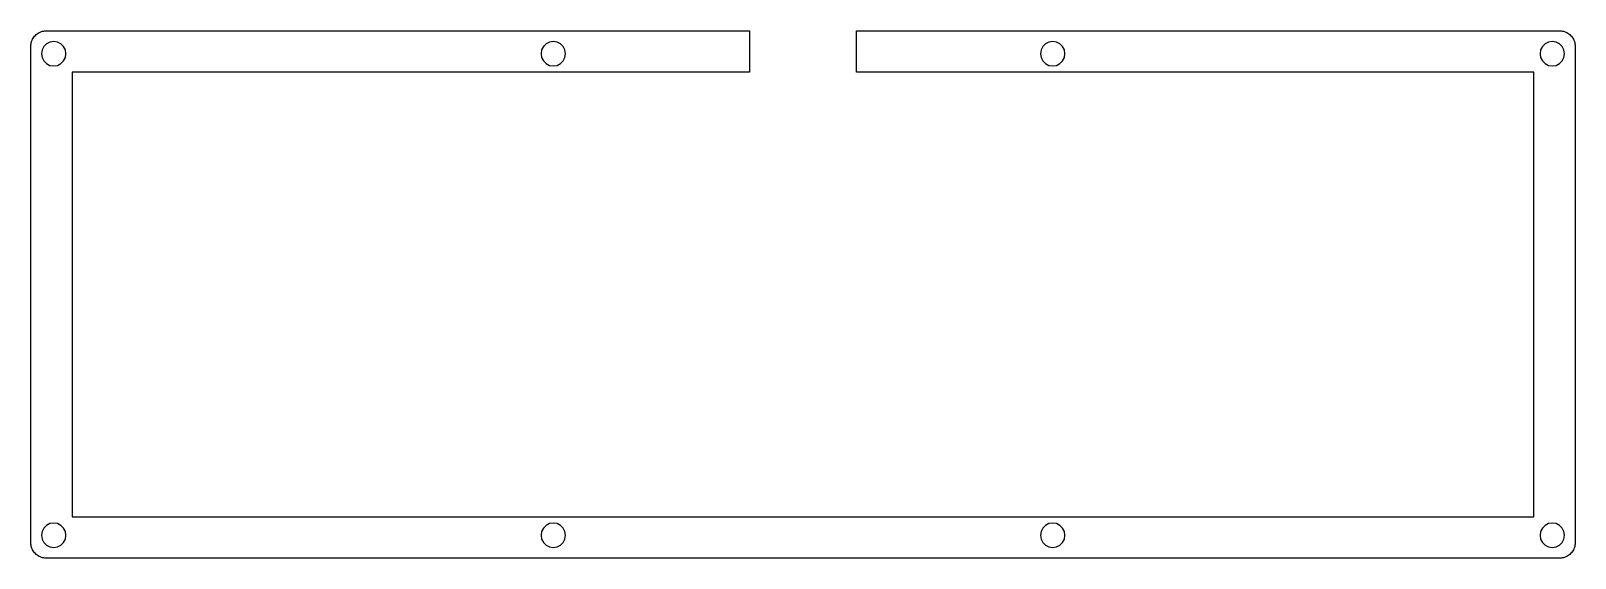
# Model space of a CAD drawing. Extents: x 0 to 203, y 0 to 69.
import ezdxf

# ---------------------------------------------------------------- set-up
doc = ezdxf.new("R2010")
doc.units = 0
doc.header["$MEASUREMENT"] = 0

msp = doc.modelspace()

# ---------------------------------------------------------------- linework, layer by layer
at = {"color": 0}
for p, q in [((0.680752, 68.8164), (0.796505, 68.9225)), ((0.796505, 68.9225), (0.919152, 69.0203)), ((0.919152, 69.0203), (1.05006, 69.1074)), ((1.05006, 69.1074), (1.18787, 69.1843)), ((1.18787, 69.1843), (1.32981, 69.2492)), ((1.32981, 69.2492), (1.47588, 69.3043)), ((1.47588, 69.3043), (1.62884, 69.3469)), ((1.62884, 69.3469), (1.7818, 69.3773)), ((1.7818, 69.3773), (1.9389, 69.3953)), ((1.9389, 69.3953), (2.096, 69.402)), ((2.096, 69.402), (94.3462, 69.402)), ((94.3462, 69.402), (94.3462, 64.0023)), ((108.345, 64.0023), (108.345, 69.402)), ((108.345, 69.402), (200.597, 69.402)), ((200.597, 69.402), (200.753, 69.3953)), ((200.753, 69.3953), (200.908, 69.3773)), ((200.908, 69.3773), (201.063, 69.3469)), ((201.063, 69.3469), (201.214, 69.3043)), ((201.214, 69.3043), (201.362, 69.2492)), ((201.362, 69.2492), (201.503, 69.1843)), ((201.503, 69.1843), (201.64, 69.1074)), ((201.64, 69.1074), (201.771, 69.0203)), ((201.771, 69.0203), (201.895, 68.9225)), ((201.895, 68.9225), (202.011, 68.8164)), ((0.095085, 67.4014), (0.101975, 67.5584)), ((0.095085, 2.25034), (0.095085, 67.4014)), ((0.101975, 67.5584), (0.119889, 67.7153)), ((0.119889, 67.7153), (0.150206, 67.8684)), ((0.150206, 67.8684), (0.192925, 68.0212)), ((0.192925, 68.0212), (0.248047, 68.1672)), ((0.248047, 68.1672), (0.312815, 68.3094)), ((0.312815, 68.3094), (0.389985, 68.447)), ((0.389985, 68.447), (0.4768, 68.5782)), ((0.4768, 68.5782), (0.574643, 68.7007)), ((0.574643, 68.7007), (0.680752, 68.8164)), ((1.57372, 66.8969), (1.49517, 66.4023)), ((1.8011, 67.3435), (1.57372, 66.8969)), ((2.15387, 67.6963), (1.8011, 67.3435)), ((2.60036, 67.9235), (2.15387, 67.6963)), ((3.09507, 68.0021), (2.60036, 67.9235)), ((3.5898, 67.9235), (3.09507, 68.0021)), ((4.0349, 67.6963), (3.5898, 67.9235)), ((4.38905, 67.3435), (4.0349, 67.6963)), ((4.61641, 66.8969), (4.38905, 67.3435)), ((4.69498, 66.4023), (4.61641, 66.8969)), ((67.0733, 66.8969), (66.996, 66.4023)), ((67.3005, 67.3435), (67.0733, 66.8969)), ((67.6547, 67.6963), (67.3005, 67.3435)), ((68.0999, 67.9235), (67.6547, 67.6963)), ((68.5959, 68.0021), (68.0999, 67.9235)), ((69.0894, 67.9235), (68.5959, 68.0021)), ((69.5357, 67.6963), (69.0894, 67.9235)), ((69.8899, 67.3435), (69.5357, 67.6963)), ((70.1174, 66.8969), (69.8899, 67.3435)), ((70.1957, 66.4023), (70.1174, 66.8969)), ((132.574, 66.8969), (132.496, 66.4023)), ((132.801, 67.3435), (132.574, 66.8969)), ((133.156, 67.6963), (132.801, 67.3435)), ((133.601, 67.9235), (133.156, 67.6963)), ((134.095, 68.0021), (133.601, 67.9235)), ((134.59, 67.9235), (134.095, 68.0021)), ((135.037, 67.6963), (134.59, 67.9235)), ((135.391, 67.3435), (135.037, 67.6963)), ((135.617, 66.8969), (135.391, 67.3435)), ((135.695, 66.4023), (135.617, 66.8969)), ((198.075, 66.8969), (197.997, 66.4023)), ((198.301, 67.3435), (198.075, 66.8969)), ((198.655, 67.6963), (198.301, 67.3435)), ((199.102, 67.9235), (198.655, 67.6963)), ((199.596, 68.0021), (199.102, 67.9235)), ((200.091, 67.9235), (199.596, 68.0021)), ((200.536, 67.6963), (200.091, 67.9235)), ((200.89, 67.3435), (200.536, 67.6963)), ((201.118, 66.8969), (200.89, 67.3435)), ((201.196, 66.4023), (201.118, 66.8969)), ((202.011, 68.8164), (202.117, 68.7007)), ((202.117, 68.7007), (202.215, 68.5782)), ((202.215, 68.5782), (202.301, 68.447)), ((202.301, 68.447), (202.379, 68.3094)), ((202.379, 68.3094), (202.443, 68.1672)), ((202.443, 68.1672), (202.499, 68.0212)), ((202.499, 68.0212), (202.54, 67.8684)), ((202.54, 67.8684), (202.572, 67.7153)), ((202.572, 67.7153), (202.59, 67.5584)), ((202.59, 67.5584), (202.596, 67.4014)), ((202.596, 67.4014), (202.596, 2.25034)), ((1.49517, 66.4023), (1.57372, 65.9074)), ((1.57372, 65.9074), (1.8011, 65.4625)), ((1.8011, 65.4625), (2.15387, 65.1083)), ((2.15387, 65.1083), (2.60036, 64.8808)), ((2.60036, 64.8808), (3.09507, 64.8021)), ((3.09507, 64.8021), (3.5898, 64.8808)), ((3.5898, 64.8808), (4.0349, 65.1083)), ((4.0349, 65.1083), (4.38905, 65.4625)), ((4.38905, 65.4625), (4.61641, 65.9074)), ((4.61641, 65.9074), (4.69498, 66.4023)), ((66.996, 66.4023), (67.0733, 65.9074)), ((67.0733, 65.9074), (67.3005, 65.4625)), ((67.3005, 65.4625), (67.6547, 65.1083)), ((67.6547, 65.1083), (68.0999, 64.8808)), ((68.0999, 64.8808), (68.5959, 64.8021)), ((68.5959, 64.8021), (69.0894, 64.8808)), ((69.0894, 64.8808), (69.5357, 65.1083)), ((69.5357, 65.1083), (69.8899, 65.4625)), ((69.8899, 65.4625), (70.1174, 65.9074)), ((70.1174, 65.9074), (70.1957, 66.4023)), ((132.496, 66.4023), (132.574, 65.9074)), ((132.574, 65.9074), (132.801, 65.4625)), ((132.801, 65.4625), (133.156, 65.1083)), ((133.156, 65.1083), (133.601, 64.8808)), ((133.601, 64.8808), (134.095, 64.8021)), ((134.095, 64.8021), (134.59, 64.8808)), ((134.59, 64.8808), (135.037, 65.1083)), ((135.037, 65.1083), (135.391, 65.4625)), ((135.391, 65.4625), (135.617, 65.9074)), ((135.617, 65.9074), (135.695, 66.4023)), ((197.997, 66.4023), (198.075, 65.9074)), ((198.075, 65.9074), (198.301, 65.4625)), ((198.301, 65.4625), (198.655, 65.1083)), ((198.655, 65.1083), (199.102, 64.8808)), ((199.102, 64.8808), (199.596, 64.8021)), ((199.596, 64.8021), (200.091, 64.8808)), ((200.091, 64.8808), (200.536, 65.1083)), ((200.536, 65.1083), (200.89, 65.4625)), ((200.89, 65.4625), (201.118, 65.9074)), ((201.118, 65.9074), (201.196, 66.4023)), ((5.495584, 64.0023), (5.490706, 5.6508)), ((94.3462, 64.0023), (5.495584, 64.0023)), ((197.1916, 64.0023), (108.345, 64.0023)), ((197.196, 5.655037), (197.1916, 64.0023)), ((1.8011, 4.19199), (1.57372, 3.74551)), ((2.15387, 4.54614), (1.8011, 4.19199)), ((2.60036, 4.77213), (2.15387, 4.54614)), ((3.09507, 4.85069), (2.60036, 4.77213)), ((3.5898, 4.77213), (3.09507, 4.85069)), ((4.0349, 4.54614), (3.5898, 4.77213)), ((4.38905, 4.19199), (4.0349, 4.54614)), ((4.61641, 3.74551), (4.38905, 4.19199)), ((5.490706, 5.6508), (197.196, 5.655037)), ((67.3005, 4.19199), (67.0733, 3.74551)), ((67.6547, 4.54614), (67.3005, 4.19199)), ((68.0999, 4.77213), (67.6547, 4.54614)), ((68.5959, 4.85069), (68.0999, 4.77213)), ((69.0894, 4.77213), (68.5959, 4.85069)), ((69.5357, 4.54614), (69.0894, 4.77213)), ((69.8899, 4.19199), (69.5357, 4.54614)), ((70.1174, 3.74551), (69.8899, 4.19199)), ((132.801, 4.19199), (132.574, 3.74551)), ((133.156, 4.54614), (132.801, 4.19199)), ((133.601, 4.77213), (133.156, 4.54614)), ((134.095, 4.85069), (133.601, 4.77213)), ((134.59, 4.77213), (134.095, 4.85069)), ((135.037, 4.54614), (134.59, 4.77213)), ((135.391, 4.19199), (135.037, 4.54614)), ((135.617, 3.74551), (135.391, 4.19199)), ((198.301, 4.19199), (198.075, 3.74551)), ((198.655, 4.54614), (198.301, 4.19199)), ((199.102, 4.77213), (198.655, 4.54614)), ((199.596, 4.85069), (199.102, 4.77213)), ((200.091, 4.77213), (199.596, 4.85069)), ((200.536, 4.54614), (200.091, 4.77213)), ((200.89, 4.19199), (200.536, 4.54614)), ((201.118, 3.74551), (200.89, 4.19199)), ((0.101975, 2.09462), (0.095085, 2.25034)), ((0.119889, 1.9389), (0.101975, 2.09462)), ((1.57372, 3.74551), (1.49517, 3.25079)), ((1.49517, 3.25079), (1.57372, 2.75608)), ((1.57372, 2.75608), (1.8011, 2.31097)), ((1.8011, 2.31097), (2.15387, 1.95682)), ((4.0349, 1.95682), (4.38905, 2.31097)), ((4.38905, 2.31097), (4.61641, 2.75608)), ((4.69498, 3.25079), (4.61641, 3.74551)), ((4.61641, 2.75608), (4.69498, 3.25079)), ((67.0733, 3.74551), (66.996, 3.25079)), ((66.996, 3.25079), (67.0733, 2.75608)), ((67.0733, 2.75608), (67.3005, 2.31097)), ((67.3005, 2.31097), (67.6547, 1.95682)), ((69.5357, 1.95682), (69.8899, 2.31097)), ((69.8899, 2.31097), (70.1174, 2.75608)), ((70.1957, 3.25079), (70.1174, 3.74551)), ((70.1174, 2.75608), (70.1957, 3.25079)), ((132.574, 3.74551), (132.496, 3.25079)), ((132.496, 3.25079), (132.574, 2.75608)), ((132.574, 2.75608), (132.801, 2.31097)), ((132.801, 2.31097), (133.156, 1.95682)), ((135.037, 1.95682), (135.391, 2.31097)), ((135.391, 2.31097), (135.617, 2.75608)), ((135.695, 3.25079), (135.617, 3.74551)), ((135.617, 2.75608), (135.695, 3.25079)), ((198.075, 3.74551), (197.997, 3.25079)), ((197.997, 3.25079), (198.075, 2.75608)), ((198.075, 2.75608), (198.301, 2.31097)), ((198.301, 2.31097), (198.655, 1.95682)), ((200.536, 1.95682), (200.89, 2.31097)), ((200.89, 2.31097), (201.118, 2.75608)), ((201.196, 3.25079), (201.118, 3.74551)), ((201.118, 2.75608), (201.196, 3.25079)), ((202.59, 2.09462), (202.572, 1.9389)), ((202.596, 2.25034), (202.59, 2.09462)), ((0.150206, 1.78456), (0.119889, 1.9389)), ((0.192925, 1.63298), (0.150206, 1.78456)), ((0.248047, 1.48553), (0.192925, 1.63298)), ((0.312815, 1.34359), (0.248047, 1.48553)), ((0.389985, 1.20716), (0.312815, 1.34359)), ((0.4768, 1.07625), (0.389985, 1.20716)), ((0.574643, 0.952225), (0.4768, 1.07625)), ((0.680752, 0.836468), (0.574643, 0.952225)), ((0.796505, 0.730359), (0.680752, 0.836468)), ((0.919152, 0.63252), (0.796505, 0.730359)), ((1.05006, 0.545705), (0.919152, 0.63252)), ((1.18787, 0.468535), (1.05006, 0.545705)), ((1.32981, 0.403765), (1.18787, 0.468535)), ((1.47588, 0.348644), (1.32981, 0.403765)), ((1.62884, 0.307303), (1.47588, 0.348644)), ((1.7818, 0.275608), (1.62884, 0.307303)), ((1.9389, 0.257693), (1.7818, 0.275608)), ((2.096, 0.250803), (1.9389, 0.257693)), ((200.597, 0.252181), (2.096, 0.250803)), ((2.15387, 1.95682), (2.60036, 1.72944)), ((2.60036, 1.72944), (3.09507, 1.65227)), ((3.09507, 1.65227), (3.5898, 1.72944)), ((3.5898, 1.72944), (4.0349, 1.95682)), ((67.6547, 1.95682), (68.0999, 1.72944)), ((68.0999, 1.72944), (68.5959, 1.65227)), ((68.5959, 1.65227), (69.0894, 1.72944)), ((69.0894, 1.72944), (69.5357, 1.95682)), ((133.156, 1.95682), (133.601, 1.72944)), ((133.601, 1.72944), (134.095, 1.65227)), ((134.095, 1.65227), (134.59, 1.72944)), ((134.59, 1.72944), (135.037, 1.95682)), ((198.655, 1.95682), (199.102, 1.72944)), ((199.102, 1.72944), (199.596, 1.65227)), ((199.596, 1.65227), (200.091, 1.72944)), ((200.091, 1.72944), (200.536, 1.95682)), ((200.753, 0.257693), (200.597, 0.252181)), ((200.908, 0.275608), (200.753, 0.257693)), ((201.063, 0.307303), (200.908, 0.275608)), ((201.214, 0.348644), (201.063, 0.307303)), ((201.362, 0.403765), (201.214, 0.348644)), ((201.503, 0.468535), (201.362, 0.403765)), ((201.64, 0.545705), (201.503, 0.468535)), ((201.771, 0.63252), (201.64, 0.545705)), ((201.895, 0.730359), (201.771, 0.63252)), ((202.011, 0.836468), (201.895, 0.730359)), ((202.117, 0.952225), (202.011, 0.836468)), ((202.215, 1.07625), (202.117, 0.952225)), ((202.301, 1.20716), (202.215, 1.07625)), ((202.379, 1.34359), (202.301, 1.20716)), ((202.443, 1.48553), (202.379, 1.34359)), ((202.499, 1.63298), (202.443, 1.48553)), ((202.54, 1.78456), (202.499, 1.63298)), ((202.572, 1.9389), (202.54, 1.78456))]:
    msp.add_line(p, q, dxfattribs=at)

doc.saveas('drawing.dxf')
